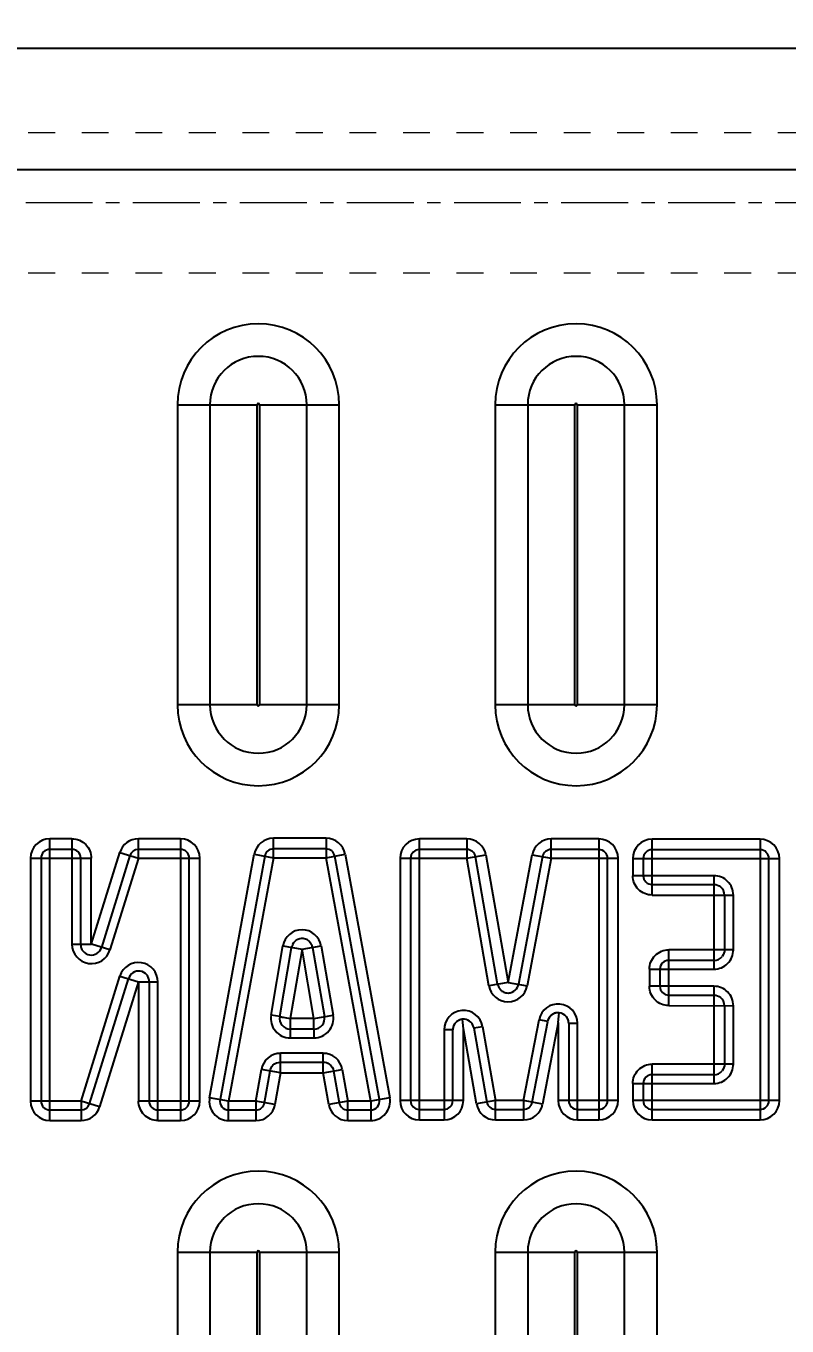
# Model space of a CAD drawing. Header units: millimetres. Extents: x -2895 to -298, y -11750 to -2997.
# Drawn here: x -1849.2 to -1805.8, y -5944.4 to -5870.4 of the extents above; entities that cross this region are included whole.
import ezdxf

# ---------------------------------------------------------------- set-up
doc = ezdxf.new("R2010")
doc.units = ezdxf.units.MM
doc.header["$LTSCALE"] = 16.335
doc.header["$PDMODE"] = 3
doc.header["$PDSIZE"] = 0.3125
doc.linetypes.add('CENTER', pattern=[0.6, 0.375, -0.075, 0.075, -0.075])
doc.linetypes.add('HIDDEN', pattern=[0.2, 0.1, -0.1])
doc.layers.get('0').update_dxf_attribs({"linetype": 'CONTINUOUS'})
doc.layers.get('Defpoints').update_dxf_attribs({"linetype": 'CONTINUOUS'})
doc.layers.add('cool', color=153, linetype='HIDDEN', lineweight=9)
doc.layers.add('DEFAULT_2', color=8, linetype='HIDDEN')
doc.styles.get("Standard").update_dxf_attribs({"font": 'txt', "width": 0.8})
doc.dimstyles.new('ISO-25', dxfattribs={"dimtxt": 8, "dimasz": 6, "dimexe": 0, "dimexo": 0, "dimgap": 0, "dimtad": 1, "dimdsep": 46, "dimtxsty": 'Standard', "dimcen": 0, "dimclrd": 4, "dimclre": 4, "dimclrt": 6, "dimazin": 0, "dimtfac": 1, "dimtofl": 0, "dimtmove": 0, "dimatfit": 3, "dimfxl": 0, "dimarcsym": 0})

# ---------------------------------------------------------------- blocks, each defined once
blk = doc.blocks.new('147')
at = {"layer": 'cool', "ltscale": 0.932966}
for p, q in [((229.566, -3849.566), (-211.774, -3849.566)), ((229.566, -3857.566), (-211.774, -3857.566))]:
    blk.add_line(p, q, dxfattribs=at)
at = {"layer": 'cool', "color": 1, "linetype": 'CENTER', "ltscale": 0.621977}
blk.add_line((243.896, -3853.566), (-226.104, -3853.566), dxfattribs=at)
blk = doc.blocks.new('*D1393')
at = {"color": 4, "lineweight": -2}
blk.add_line((-1962.069, -5933.468), (-2032.806, -5933.468), dxfattribs=at)
at = {"layer": 'Defpoints', "color": 0}
for p in [(-2024.806, -5933.468), (-1962.069, -5933.468), (-1781.669, -5985.468)]:
    blk.add_point(p, dxfattribs=at)
at = {"color": 6, "insert": (-2028.806, -5930.468), "char_height": 6, "attachment_point": 5}
blk.add_mtext('52', dxfattribs=at)
blk = doc.blocks.new('*D1394')
at = {"color": 4, "lineweight": -2}
blk.add_line((-1962.069, -5894.463), (-2031.206, -5894.463), dxfattribs=at)
at = {"layer": 'Defpoints', "color": 0}
for p in [(-2024.806, -5894.463), (-1962.069, -5894.463), (-1781.669, -5985.468)]:
    blk.add_point(p, dxfattribs=at)
at = {"color": 6, "insert": (-2028.006, -5891.463), "char_height": 6, "attachment_point": 5}
blk.add_mtext('91', dxfattribs=at)
blk = doc.blocks.new('*D1395')
at = {"color": 4, "lineweight": -2}
for p, q in [((-2000.806, -5880.468), (-2012.806, -5883.468)), ((-1976.984, -5880.468), (-2000.806, -5880.468)), ((-2012.806, -5883.468), (-2035.206, -5883.468))]:
    blk.add_line(p, q, dxfattribs=at)
at = {"layer": 'Defpoints', "color": 0}
for p in [(-1976.984, -5880.468), (-2024.806, -5883.468), (-1781.669, -5985.468)]:
    blk.add_point(p, dxfattribs=at)
at = {"color": 6, "insert": (-2030.006, -5880.468), "char_height": 6, "attachment_point": 5}
blk.add_mtext('105', dxfattribs=at)
blk = doc.blocks.new('*D1396')
at = {"color": 4, "lineweight": -2}
for p, q in [((-2012.806, -5854.716), (-2036.006, -5854.716)), ((-2000.806, -5858.468), (-2012.806, -5854.716)), ((-1786.069, -5858.468), (-2000.806, -5858.468))]:
    blk.add_line(p, q, dxfattribs=at)
at = {"layer": 'Defpoints', "color": 0}
for p in [(-2024.806, -5854.716), (-1786.069, -5858.468), (-1781.669, -5985.468)]:
    blk.add_point(p, dxfattribs=at)
at = {"color": 6, "insert": (-2030.406, -5851.716), "char_height": 6, "attachment_point": 5}
blk.add_mtext('127', dxfattribs=at)
blk = doc.blocks.new('*D1397')
at = {"color": 4, "lineweight": -2}
blk.add_line((-1990.068, -5825.468), (-2035.206, -5825.468), dxfattribs=at)
at = {"layer": 'Defpoints', "color": 0}
for p in [(-2024.806, -5825.468), (-1990.068, -5825.468), (-1781.669, -5985.468)]:
    blk.add_point(p, dxfattribs=at)
at = {"color": 6, "insert": (-2030.006, -5822.468), "char_height": 6, "attachment_point": 5}
blk.add_mtext('160', dxfattribs=at)
blk = doc.blocks.new('*D1416')
at = {"color": 4, "lineweight": -2}
blk.add_line((-1821.669, -5854.068), (-1821.669, -5783.945), dxfattribs=at)
at = {"layer": 'Defpoints', "color": 0}
for p in [(-1821.669, -5791.145), (-1821.669, -5854.068), (-1781.669, -5985.468)]:
    blk.add_point(p, dxfattribs=at)
at = {"color": 6, "insert": (-1824.669, -5787.545), "char_height": 6, "attachment_point": 5, "rotation": 90}
blk.add_mtext('40', dxfattribs=at)
blk = doc.blocks.new('*D1417')
at = {"color": 4, "lineweight": -2}
blk.add_line((-1861.669, -5854.068), (-1861.669, -5783.945), dxfattribs=at)
at = {"layer": 'Defpoints', "color": 0}
for p in [(-1861.669, -5791.145), (-1861.669, -5854.068), (-1781.669, -5985.468)]:
    blk.add_point(p, dxfattribs=at)
at = {"color": 6, "insert": (-1864.669, -5787.545), "char_height": 6, "attachment_point": 5, "rotation": 90}
blk.add_mtext('80', dxfattribs=at)
blk = doc.blocks.new('*D1418')
at = {"color": 4, "lineweight": -2}
blk.add_line((-1931.669, -5854.163), (-1931.669, -5780.745), dxfattribs=at)
at = {"layer": 'Defpoints', "color": 0}
for p in [(-1931.669, -5791.145), (-1931.669, -5854.163), (-1781.669, -5985.468)]:
    blk.add_point(p, dxfattribs=at)
at = {"color": 6, "insert": (-1934.669, -5785.945), "char_height": 6, "attachment_point": 5, "rotation": 90}
blk.add_mtext('150', dxfattribs=at)
blk = doc.blocks.new('*D1419')
at = {"color": 4, "lineweight": -2}
for p, q in [((-1959.169, -5803.145), (-1959.169, -5779.945)), ((-1957.669, -5815.145), (-1959.169, -5803.145)), ((-1957.669, -5971.068), (-1957.669, -5815.145))]:
    blk.add_line(p, q, dxfattribs=at)
at = {"layer": 'Defpoints', "color": 0}
for p in [(-1959.169, -5791.145), (-1957.669, -5971.068), (-1781.669, -5985.468)]:
    blk.add_point(p, dxfattribs=at)
at = {"color": 6, "insert": (-1962.169, -5785.545), "char_height": 6, "attachment_point": 5, "rotation": 90}
blk.add_mtext('176', dxfattribs=at)
blk = doc.blocks.new('*D1420')
at = {"color": 4, "lineweight": -2}
blk.add_line((-1986.669, -5822.298), (-1986.669, -5779.145), dxfattribs=at)
at = {"layer": 'Defpoints', "color": 0}
for p in [(-1986.669, -5791.145), (-1986.669, -5822.298), (-1781.669, -5985.468)]:
    blk.add_point(p, dxfattribs=at)
at = {"color": 6, "insert": (-1989.669, -5785.145), "char_height": 6, "attachment_point": 5, "rotation": 90}
blk.add_mtext('205', dxfattribs=at)
blk = doc.blocks.new('*D1423')
at = {"color": 4, "lineweight": -2}
blk.add_line((-1897.244, -5864.313), (-2042.893, -5864.313), dxfattribs=at)
at = {"layer": 'Defpoints', "color": 0}
for p in [(-2023.693, -5864.313), (-1897.244, -5864.313), (-1781.669, -5985.468)]:
    blk.add_point(p, dxfattribs=at)
at = {"color": 6, "insert": (-2033.293, -5861.313), "char_height": 6, "attachment_point": 5}
blk.add_mtext('121.16', dxfattribs=at)
blk = doc.blocks.new('*D1424')
at = {"color": 4, "lineweight": -2}
blk.add_line((-1897.244, -5863.702), (-1897.244, -5771.834), dxfattribs=at)
at = {"layer": 'Defpoints', "color": 0}
for p in [(-1897.244, -5792.634), (-1897.244, -5863.702), (-1781.669, -5985.468)]:
    blk.add_point(p, dxfattribs=at)
at = {"color": 6, "insert": (-1900.244, -5782.234), "char_height": 6, "attachment_point": 5, "rotation": 90}
blk.add_mtext('115.58', dxfattribs=at)

msp = doc.modelspace()

# ---------------------------------------------------------------- linework, layer by layer
at = {"color": 7, "linetype": 'Continuous'}
for p, q in [((-1622.639, -5871.671), (-1940.7, -5871.671)), ((-1942.354, -5878.552), (-1620.985, -5878.552)), ((-1840.546, -5891.95), (-1840.546, -5909.035)), ((-1840.546, -5891.95), (-1836.006, -5891.95)), ((-1838.693, -5891.95), (-1838.693, -5909.035)), ((-1836.006, -5909.035), (-1836.006, -5891.95)), ((-1835.873, -5891.95), (-1835.873, -5909.035)), ((-1835.873, -5891.95), (-1831.333, -5891.95)), ((-1833.186, -5909.035), (-1833.186, -5891.95)), ((-1831.333, -5909.035), (-1831.333, -5891.95)), ((-1822.456, -5891.95), (-1822.456, -5909.035)), ((-1822.456, -5891.95), (-1817.916, -5891.95)), ((-1820.603, -5891.95), (-1820.603, -5909.035)), ((-1817.916, -5909.035), (-1817.916, -5891.95)), ((-1817.783, -5891.95), (-1817.783, -5909.035)), ((-1817.783, -5891.95), (-1813.243, -5891.95)), ((-1815.096, -5909.035), (-1815.096, -5891.95)), ((-1813.243, -5909.035), (-1813.243, -5891.95)), ((-1836.006, -5909.035), (-1840.546, -5909.035)), ((-1831.333, -5909.035), (-1835.873, -5909.035)), ((-1817.916, -5909.035), (-1822.456, -5909.035)), ((-1813.243, -5909.035), (-1817.783, -5909.035)), ((-1847.806, -5932.699), (-1847.806, -5916.66)), ((-1846.548, -5916.66), (-1847.806, -5916.66)), ((-1846.548, -5916.66), (-1846.548, -5922.662)), ((-1842.767, -5917.761), (-1842.767, -5916.66)), ((-1840.373, -5916.66), (-1842.767, -5916.66)), ((-1840.373, -5916.66), (-1840.373, -5932.699)), ((-1835.084, -5917.735), (-1835.084, -5916.634)), ((-1832.084, -5916.634), (-1835.084, -5916.634)), ((-1832.084, -5916.634), (-1832.084, -5917.735)), ((-1826.772, -5932.664), (-1826.772, -5916.669)), ((-1824.068, -5916.669), (-1826.772, -5916.669)), ((-1824.068, -5916.669), (-1824.068, -5917.77)), ((-1819.268, -5917.77), (-1819.268, -5916.669)), ((-1816.558, -5916.669), (-1819.268, -5916.669)), ((-1816.558, -5916.669), (-1816.558, -5932.664)), ((-1813.525, -5919.862), (-1813.525, -5916.686)), ((-1807.374, -5916.686), (-1813.525, -5916.686)), ((-1807.374, -5916.686), (-1807.374, -5932.664)), ((-1848.907, -5917.761), (-1848.907, -5931.598)), ((-1848.907, -5917.761), (-1845.447, -5917.761)), ((-1848.306, -5917.761), (-1848.306, -5931.598)), ((-1846.548, -5917.261), (-1847.806, -5917.261)), ((-1846.048, -5922.662), (-1846.048, -5917.761)), ((-1845.446, -5922.675), (-1843.819, -5917.435)), ((-1845.446, -5922.675), (-1845.446, -5917.769)), ((-1843.245, -5917.613), (-1844.864, -5922.841)), ((-1842.767, -5917.761), (-1844.386, -5922.989)), ((-1843.819, -5917.435), (-1842.767, -5917.761)), ((-1840.373, -5917.261), (-1842.767, -5917.261)), ((-1842.767, -5917.761), (-1839.272, -5917.761)), ((-1839.872, -5931.598), (-1839.872, -5917.761)), ((-1839.272, -5931.598), (-1839.272, -5917.761)), ((-1838.711, -5931.399), (-1836.167, -5917.536)), ((-1835.576, -5917.645), (-1838.12, -5931.508)), ((-1835.084, -5917.735), (-1837.628, -5931.598)), ((-1836.167, -5917.536), (-1835.084, -5917.735)), ((-1832.084, -5917.235), (-1835.084, -5917.235)), ((-1835.084, -5917.735), (-1832.084, -5917.735)), ((-1832.084, -5917.735), (-1831.001, -5917.537)), ((-1829.541, -5931.598), (-1832.084, -5917.735)), ((-1829.048, -5931.508), (-1831.592, -5917.645)), ((-1831.001, -5917.537), (-1828.458, -5931.399)), ((-1827.873, -5917.77), (-1827.873, -5931.563)), ((-1827.873, -5917.77), (-1824.068, -5917.77)), ((-1827.272, -5917.77), (-1827.272, -5931.563)), ((-1824.068, -5917.269), (-1826.772, -5917.269)), ((-1824.068, -5917.77), (-1822.984, -5917.581)), ((-1822.808, -5925.022), (-1824.068, -5917.77)), ((-1822.314, -5924.936), (-1823.575, -5917.684)), ((-1822.984, -5917.581), (-1821.719, -5924.839)), ((-1821.719, -5924.839), (-1820.35, -5917.567)), ((-1819.76, -5917.677), (-1821.124, -5924.944)), ((-1819.268, -5917.77), (-1820.632, -5925.036)), ((-1820.35, -5917.567), (-1819.268, -5917.77)), ((-1816.558, -5917.269), (-1819.268, -5917.269)), ((-1819.268, -5917.77), (-1815.457, -5917.77)), ((-1816.058, -5931.563), (-1816.058, -5917.77)), ((-1815.457, -5931.563), (-1815.457, -5917.77)), ((-1814.626, -5917.787), (-1814.626, -5918.761)), ((-1814.626, -5917.787), (-1806.273, -5917.787)), ((-1814.025, -5917.787), (-1814.025, -5918.761)), ((-1807.374, -5917.287), (-1813.525, -5917.287)), ((-1806.874, -5931.563), (-1806.874, -5917.787)), ((-1806.273, -5931.563), (-1806.273, -5917.787)), ((-1810.002, -5918.761), (-1814.626, -5918.761)), ((-1813.525, -5919.262), (-1810.002, -5919.262)), ((-1810.002, -5918.761), (-1810.002, -5924.081)), ((-1813.519, -5919.864), (-1808.897, -5919.867)), ((-1809.397, -5919.867), (-1809.397, -5922.976)), ((-1808.897, -5922.976), (-1808.897, -5919.867)), ((-1846.548, -5922.662), (-1845.444, -5922.662)), ((-1844.386, -5922.989), (-1845.442, -5922.662)), ((-1835.215, -5926.699), (-1834.539, -5922.757)), ((-1834.722, -5926.784), (-1834.045, -5922.842)), ((-1834.539, -5922.757), (-1833.451, -5922.944)), ((-1833.449, -5922.937), (-1834.128, -5926.888)), ((-1832.77, -5926.888), (-1833.449, -5922.937)), ((-1833.448, -5922.944), (-1832.36, -5922.757)), ((-1832.854, -5922.842), (-1832.176, -5926.784)), ((-1832.36, -5922.757), (-1831.683, -5926.699)), ((-1812.575, -5926.157), (-1812.575, -5922.981)), ((-1808.897, -5922.976), (-1812.569, -5922.979)), ((-1810.002, -5923.581), (-1812.575, -5923.581)), ((-1846.026, -5931.598), (-1843.817, -5924.478)), ((-1843.817, -5924.478), (-1842.762, -5924.805)), ((-1813.676, -5924.081), (-1813.676, -5925.056)), ((-1813.676, -5924.081), (-1810.002, -5924.081)), ((-1813.075, -5924.081), (-1813.075, -5925.056)), ((-1845.548, -5931.746), (-1843.339, -5924.626)), ((-1842.758, -5924.793), (-1844.975, -5931.924)), ((-1842.759, -5924.806), (-1841.655, -5924.806)), ((-1842.758, -5924.793), (-1842.758, -5931.59)), ((-1842.156, -5924.806), (-1842.156, -5931.598)), ((-1841.655, -5932.699), (-1841.655, -5924.806)), ((-1821.72, -5924.833), (-1822.808, -5925.022)), ((-1821.717, -5924.833), (-1820.632, -5925.036)), ((-1810.002, -5925.056), (-1813.676, -5925.056)), ((-1810.002, -5925.056), (-1810.002, -5930.589)), ((-1812.575, -5925.556), (-1810.002, -5925.556)), ((-1834.722, -5926.784), (-1835.215, -5926.699)), ((-1832.77, -5926.886), (-1831.683, -5926.699)), ((-1818.868, -5927.117), (-1818.833, -5926.748)), ((-1818.833, -5926.748), (-1818.816, -5926.565)), ((-1812.569, -5926.158), (-1808.897, -5926.161)), ((-1809.397, -5926.161), (-1809.397, -5929.484)), ((-1808.897, -5929.484), (-1808.897, -5926.161)), ((-1832.77, -5926.888), (-1834.128, -5926.888)), ((-1834.126, -5926.888), (-1834.126, -5927.991)), ((-1832.772, -5927.491), (-1834.126, -5927.491)), ((-1832.772, -5927.491), (-1832.772, -5927.991)), ((-1824.297, -5927.115), (-1824.312, -5926.933)), ((-1824.265, -5927.481), (-1824.297, -5927.115)), ((-1824.265, -5931.563), (-1824.265, -5927.481)), ((-1823.52, -5931.753), (-1824.265, -5927.481)), ((-1823.664, -5927.43), (-1823.171, -5927.344)), ((-1823.664, -5927.43), (-1822.929, -5931.649)), ((-1823.171, -5927.344), (-1822.436, -5931.563)), ((-1820.837, -5931.563), (-1819.959, -5926.958)), ((-1820.346, -5931.657), (-1819.467, -5927.052)), ((-1819.467, -5927.052), (-1819.959, -5926.958)), ((-1818.868, -5927.117), (-1819.756, -5931.77)), ((-1818.868, -5927.117), (-1818.868, -5931.563)), ((-1818.268, -5927.165), (-1818.268, -5931.563)), ((-1818.268, -5927.165), (-1817.767, -5927.165)), ((-1817.767, -5932.664), (-1817.767, -5927.165)), ((-1834.126, -5927.991), (-1832.773, -5927.991)), ((-1825.366, -5927.534), (-1825.366, -5932.664)), ((-1824.865, -5927.534), (-1825.366, -5927.534)), ((-1824.865, -5931.563), (-1824.865, -5927.534)), ((-1834.676, -5929.976), (-1834.676, -5928.873)), ((-1832.247, -5928.873), (-1834.676, -5928.873)), ((-1832.247, -5929.976), (-1832.247, -5928.873)), ((-1834.676, -5929.373), (-1832.247, -5929.373)), ((-1813.525, -5932.664), (-1813.525, -5929.488)), ((-1808.897, -5929.484), (-1813.519, -5929.487)), ((-1836.075, -5931.598), (-1835.765, -5929.792)), ((-1834.678, -5929.978), (-1835.765, -5929.792)), ((-1835.582, -5931.683), (-1835.272, -5929.876)), ((-1834.678, -5929.976), (-1834.99, -5931.784)), ((-1834.678, -5929.976), (-1832.245, -5929.976)), ((-1832.245, -5929.978), (-1831.158, -5929.792)), ((-1831.933, -5931.784), (-1832.245, -5929.976)), ((-1831.651, -5929.876), (-1831.341, -5931.683)), ((-1831.158, -5929.792), (-1830.848, -5931.598)), ((-1810.002, -5930.089), (-1813.525, -5930.089)), ((-1814.626, -5930.589), (-1814.626, -5931.563)), ((-1814.626, -5930.589), (-1810.002, -5930.589)), ((-1814.025, -5930.589), (-1814.025, -5931.563)), ((-1846.026, -5931.598), (-1848.907, -5931.598)), ((-1846.026, -5931.598), (-1846.026, -5932.699)), ((-1844.975, -5931.924), (-1846.026, -5931.598)), ((-1839.272, -5931.598), (-1842.756, -5931.598)), ((-1837.628, -5931.598), (-1838.711, -5931.399)), ((-1837.628, -5932.699), (-1837.628, -5931.598)), ((-1836.075, -5931.598), (-1837.628, -5931.598)), ((-1836.075, -5931.598), (-1836.075, -5932.699)), ((-1834.99, -5931.784), (-1836.075, -5931.598)), ((-1830.848, -5931.598), (-1831.933, -5931.784)), ((-1830.848, -5932.699), (-1830.848, -5931.598)), ((-1829.541, -5931.598), (-1830.848, -5931.598)), ((-1828.458, -5931.399), (-1829.541, -5931.598)), ((-1829.541, -5931.598), (-1829.541, -5932.699)), ((-1824.265, -5931.563), (-1827.873, -5931.563)), ((-1822.436, -5931.563), (-1823.52, -5931.753)), ((-1822.436, -5932.664), (-1822.436, -5931.563)), ((-1820.837, -5931.563), (-1822.436, -5931.563)), ((-1820.837, -5931.563), (-1820.837, -5932.664)), ((-1819.756, -5931.77), (-1820.837, -5931.563)), ((-1815.457, -5931.563), (-1818.868, -5931.563)), ((-1806.273, -5931.563), (-1814.626, -5931.563)), ((-1847.806, -5932.098), (-1846.026, -5932.098)), ((-1847.806, -5932.699), (-1846.026, -5932.699)), ((-1841.655, -5932.098), (-1840.373, -5932.098)), ((-1841.655, -5932.699), (-1840.373, -5932.699)), ((-1837.628, -5932.098), (-1836.075, -5932.098)), ((-1837.628, -5932.699), (-1836.075, -5932.699)), ((-1830.848, -5932.098), (-1829.541, -5932.098)), ((-1830.848, -5932.699), (-1829.541, -5932.699)), ((-1826.772, -5932.064), (-1825.366, -5932.064)), ((-1826.772, -5932.664), (-1825.366, -5932.664)), ((-1822.436, -5932.064), (-1820.837, -5932.064)), ((-1822.436, -5932.664), (-1820.837, -5932.664)), ((-1817.767, -5932.064), (-1816.558, -5932.064)), ((-1817.767, -5932.664), (-1816.558, -5932.664)), ((-1813.525, -5932.064), (-1807.374, -5932.064)), ((-1813.525, -5932.664), (-1807.374, -5932.664)), ((-1840.546, -5940.19), (-1840.546, -6037.675)), ((-1840.546, -5940.19), (-1836.006, -5940.19)), ((-1838.693, -5940.19), (-1838.693, -6037.675)), ((-1836.006, -6037.675), (-1836.006, -5940.19)), ((-1835.873, -5940.19), (-1835.873, -6037.675)), ((-1835.873, -5940.19), (-1831.333, -5940.19)), ((-1833.186, -6037.675), (-1833.186, -5940.19)), ((-1831.333, -6037.675), (-1831.333, -5940.19)), ((-1822.456, -5940.19), (-1822.456, -6037.675)), ((-1822.456, -5940.19), (-1817.916, -5940.19)), ((-1820.603, -5940.19), (-1820.603, -6037.675)), ((-1817.916, -6037.675), (-1817.916, -5940.19)), ((-1817.783, -5940.19), (-1817.783, -6037.675)), ((-1817.783, -5940.19), (-1813.243, -5940.19)), ((-1815.096, -6037.675), (-1815.096, -5940.19)), ((-1813.243, -6037.675), (-1813.243, -5940.19))]:
    msp.add_line(p, q, dxfattribs=at)
for centre, radius, start, end in [((-1835.939, -5891.95), 4.606, 0, 180), ((-1817.849, -5891.95), 4.606, 0, 180), ((-1835.939, -5891.95), 2.753, 0.00013, 179.99987), ((-1817.849, -5891.95), 2.753, 0.00013, 179.99987), ((-1835.939, -5891.95), 0.0669, 0, 180), ((-1817.849, -5891.95), 0.0669, 0, 180), ((-1835.939, -5909.035), 4.606, 180, 360), ((-1835.939, -5909.035), 2.753, 180.00013, 359.99987), ((-1835.939, -5909.035), 0.0669, 180, 0), ((-1817.849, -5909.035), 4.606, 180, 360), ((-1817.849, -5909.035), 2.753, 180.00013, 359.99987), ((-1817.849, -5909.035), 0.0669, 180, 0), ((-1847.806, -5917.761), 1.101, 90, 180), ((-1842.767, -5917.761), 1.101, 90, 162.78945), ((-1840.373, -5917.761), 1.101, 0, 90), ((-1835.084, -5917.735), 1.101, 90, 169.60054), ((-1832.084, -5917.735), 1.101, 10.39604, 90), ((-1826.772, -5917.77), 1.101, 90, 180), ((-1824.068, -5917.77), 1.101, 9.85941, 90), ((-1819.268, -5917.77), 1.101, 90, 169.36901), ((-1816.558, -5917.77), 1.101, 0, 90), ((-1813.525, -5917.787), 1.101, 90, 180), ((-1807.374, -5917.787), 1.101, 0, 90), ((-1847.806, -5917.761), 0.5, 90, 180), ((-1846.548, -5917.761), 0.5, 0, 90), ((-1842.767, -5917.761), 0.5, 90, 162.78945), ((-1840.373, -5917.761), 0.5, 0, 90), ((-1835.084, -5917.735), 0.5, 90, 169.60054), ((-1832.084, -5917.735), 0.5, 10.39604, 90), ((-1826.772, -5917.77), 0.5, 90, 180), ((-1824.068, -5917.77), 0.5, 9.85941, 90), ((-1819.268, -5917.77), 0.5, 90, 169.36901), ((-1816.558, -5917.77), 0.5, 0, 90), ((-1813.525, -5917.787), 0.5, 90, 180), ((-1807.374, -5917.787), 0.5, 0, 90), ((-1813.525, -5918.761), 0.5, 180, 270.00023), ((-1810.002, -5919.867), 1.105, 359.99612, 90.00411), ((-1810.002, -5919.867), 0.605, 0.00178, 50.75698), ((-1833.449, -5922.944), 1.105, 9.73437, 170.26598), ((-1833.445, -5922.94), 0.602, 78.12748, 90.05181), ((-1845.442, -5922.662), 1.105, 179.993, 342.7958), ((-1833.345, -5922.966), 0.703, 162.8698, 169.90809), ((-1810.002, -5922.976), 1.105, 269.9927, 0.00628), ((-1842.761, -5924.806), 1.105, 359.99307, 162.76454), ((-1812.575, -5924.081), 0.5, 90, 180), ((-1810.002, -5922.976), 0.605, 270.00338, 320.71443), ((-1821.719, -5924.832), 1.105, 189.85362, 349.37501), ((-1821.816, -5924.811), 0.697, 342.60302, 349.10492), ((-1812.575, -5925.056), 0.5, 180, 270), ((-1810.002, -5926.161), 1.105, 359.99411, 90.00731), ((-1821.723, -5924.836), 0.604, 257.98797, 270.04272), ((-1810.002, -5926.161), 0.605, 0.00338, 50.71443), ((-1834.126, -5926.886), 1.105, 170.24938, 270.00732), ((-1834.126, -5926.886), 0.605, 170.24939, 270.0081), ((-1832.772, -5926.886), 1.105, 269.99061, 9.74855), ((-1832.772, -5926.886), 0.605, 269.99062, 9.74933), ((-1824.26, -5927.534), 1.105, 9.88256, 180.00893), ((-1818.873, -5927.165), 1.105, 359.99171, 169.20729), ((-1818.872, -5927.165), 0.602, 38.55489, 84.55772), ((-1823.556, -5927.615), 1.312, 173.49388, 176.47684), ((-1824.26, -5927.534), 0.603, 147.30435, 173.52259), ((-1824.26, -5927.533), 0.602, 16.33648, 94.9035), ((-1824.948, -5927.736), 1.32, 13.42133, 16.37236), ((-1818.196, -5927.376), 1.312, 162.69209, 165.6759), ((-1818.873, -5927.165), 0.603, 6.44587, 32.54795), ((-1819.585, -5927.247), 1.32, 3.52982, 6.4812), ((-1834.676, -5929.979), 1.105, 89.99512, 170.27322), ((-1832.247, -5929.979), 1.105, 9.72678, 90.00488), ((-1810.002, -5929.484), 1.105, 269.9927, 0.00589), ((-1813.525, -5930.589), 0.5, 90, 180), ((-1810.002, -5929.484), 0.605, 270.00338, 320.71443), ((-1847.806, -5931.598), 1.101, 180, 270), ((-1847.806, -5931.598), 0.5, 180, 270), ((-1846.026, -5931.598), 0.5, 270, 342.75827), ((-1846.026, -5931.598), 1.101, 270, 342.75827), ((-1841.655, -5931.598), 0.5, 180, 270), ((-1840.373, -5931.598), 1.101, 270, 0), ((-1840.373, -5931.598), 0.5, 270, 0), ((-1837.628, -5931.598), 1.101, 169.60054, 270), ((-1837.628, -5931.598), 0.5, 169.60054, 270), ((-1836.075, -5931.598), 0.5, 270, 350.26834), ((-1836.075, -5931.598), 1.101, 270, 350.26834), ((-1830.848, -5931.598), 1.101, 189.73166, 270), ((-1830.848, -5931.598), 0.5, 189.73166, 270), ((-1829.541, -5931.598), 1.101, 270, 10.39604), ((-1829.541, -5931.598), 0.5, 270, 10.39604), ((-1826.772, -5931.563), 1.101, 180, 270), ((-1826.772, -5931.563), 0.5, 180, 270), ((-1825.366, -5931.563), 1.101, 270, 0), ((-1825.366, -5931.563), 0.5, 270, 0), ((-1822.436, -5931.563), 1.101, 189.89099, 270), ((-1822.436, -5931.563), 0.5, 189.89099, 270), ((-1820.837, -5931.563), 0.5, 270, 349.19847), ((-1820.837, -5931.563), 1.101, 270, 349.19847), ((-1817.767, -5931.563), 1.101, 180, 270), ((-1817.767, -5931.563), 0.5, 180, 270), ((-1816.558, -5931.563), 1.101, 270, 360), ((-1816.558, -5931.563), 0.5, 270, 0), ((-1813.525, -5931.563), 1.101, 180, 270), ((-1813.525, -5931.563), 0.5, 180, 270), ((-1807.374, -5931.563), 1.101, 270, 0), ((-1807.374, -5931.563), 0.5, 270, 0), ((-1835.939, -5940.19), 4.606, 0, 180), ((-1817.849, -5940.19), 4.606, 0, 180), ((-1835.939, -5940.19), 2.753, 0.00013, 179.99987), ((-1817.849, -5940.19), 2.753, 0.00013, 179.99987), ((-1835.939, -5940.19), 0.0669, 0, 180), ((-1817.849, -5940.19), 0.0669, 0, 180)]:
    msp.add_arc(centre, radius, start, end, dxfattribs=at)
for points, knots in [([(-1846.548, -5916.66), (-1846.404, -5916.66), (-1846.113, -5916.718), (-1845.746, -5916.965), (-1845.502, -5917.334), (-1845.446, -5917.625), (-1845.446, -5917.769)], [0, 0, 0, 0, 0.25001, 0.499969, 0.749939, 1, 1, 1, 1]), ([(-1813.519, -5919.864), (-1813.663, -5919.864), (-1813.953, -5919.807), (-1814.321, -5919.562), (-1814.568, -5919.196), (-1814.626, -5918.905), (-1814.626, -5918.761)], [0, 0, 0, 0, 0.250052, 0.500024, 0.749987, 1, 1, 1, 1]), ([(-1846.054, -5922.662), (-1846.054, -5922.734), (-1846.035, -5922.88), (-1845.892, -5923.134), (-1845.685, -5923.252), (-1845.545, -5923.273)], [0, 0, 0, 0, 0.251883, 0.503642, 1, 1, 1, 1]), ([(-1845.545, -5923.273), (-1845.403, -5923.295), (-1845.092, -5923.233), (-1844.917, -5922.974), (-1844.874, -5922.838)], [0, 0, 0, 0, 0.50198, 1, 1, 1, 1]), ([(-1833.05, -5922.493), (-1833.055, -5922.489), (-1833.07, -5922.474), (-1833.085, -5922.46), (-1833.096, -5922.449)], [0, 0, 0, 0, 0.302209, 1, 1, 1, 1]), ([(-1832.853, -5922.838), (-1832.867, -5922.773), (-1832.912, -5922.644), (-1833, -5922.538), (-1833.05, -5922.493)], [0, 0, 0, 0, 0.496381, 1, 1, 1, 1]), ([(-1813.676, -5924.081), (-1813.676, -5923.938), (-1813.618, -5923.647), (-1813.371, -5923.28), (-1813.003, -5923.036), (-1812.712, -5922.979), (-1812.569, -5922.979)], [0, 0, 0, 0, 0.250013, 0.499976, 0.749948, 1, 1, 1, 1]), ([(-1842.658, -5924.194), (-1842.8, -5924.173), (-1843.111, -5924.235), (-1843.286, -5924.494), (-1843.329, -5924.629)], [0, 0, 0, 0, 0.501973, 1, 1, 1, 1]), ([(-1842.15, -5924.806), (-1842.149, -5924.734), (-1842.169, -5924.588), (-1842.312, -5924.334), (-1842.518, -5924.216), (-1842.658, -5924.194)], [0, 0, 0, 0, 0.251882, 0.503641, 1, 1, 1, 1]), ([(-1812.569, -5926.158), (-1812.712, -5926.158), (-1813.003, -5926.101), (-1813.371, -5925.857), (-1813.618, -5925.49), (-1813.676, -5925.199), (-1813.676, -5925.056)], [0, 0, 0, 0, 0.250052, 0.500024, 0.749987, 1, 1, 1, 1]), ([(-1834.722, -5926.784), (-1834.659, -5926.797), (-1834.46, -5926.827), (-1834.262, -5926.864), (-1834.128, -5926.888)], [0, 0, 0, 0, 0.323054, 1, 1, 1, 1]), ([(-1818.816, -5926.565), (-1818.935, -5926.554), (-1819.168, -5926.602), (-1819.334, -5926.764), (-1819.387, -5926.85)], [0, 0, 0, 0, 0.541529, 1, 1, 1, 1]), ([(-1832.772, -5927.491), (-1832.77, -5927.426), (-1832.774, -5927.225), (-1832.771, -5927.024), (-1832.77, -5926.888)], [0, 0, 0, 0, 0.323028, 1, 1, 1, 1]), ([(-1824.312, -5926.933), (-1824.432, -5926.944), (-1824.652, -5927.033), (-1824.786, -5927.222), (-1824.823, -5927.316)], [0, 0, 0, 0, 0.5416, 1, 1, 1, 1]), ([(-1814.626, -5930.589), (-1814.626, -5930.446), (-1814.568, -5930.155), (-1814.321, -5929.788), (-1813.953, -5929.544), (-1813.663, -5929.487), (-1813.519, -5929.487)], [0, 0, 0, 0, 0.250013, 0.499976, 0.749948, 1, 1, 1, 1]), ([(-1841.655, -5932.699), (-1841.799, -5932.699), (-1842.09, -5932.641), (-1842.457, -5932.394), (-1842.701, -5932.025), (-1842.758, -5931.734), (-1842.758, -5931.59)], [0, 0, 0, 0, 0.25001, 0.499969, 0.749939, 1, 1, 1, 1])]:
    msp.add_open_spline(points, degree=3, knots=knots, dxfattribs=at)
for points in [[(-1810.002, -5919.262), (-1809.867, -5919.262), (-1809.724, -5919.313), (-1809.619, -5919.398)], [(-1833.445, -5922.337), (-1833.527, -5922.337), (-1833.61, -5922.355), (-1833.685, -5922.388)], [(-1833.096, -5922.449), (-1833.162, -5922.401), (-1833.241, -5922.367), (-1833.321, -5922.35)], [(-1833.986, -5922.678), (-1833.998, -5922.704), (-1834.009, -5922.731), (-1834.017, -5922.759)], [(-1833.685, -5922.388), (-1833.813, -5922.443), (-1833.926, -5922.552), (-1833.986, -5922.678)], [(-1809.397, -5922.976), (-1809.397, -5923.112), (-1809.448, -5923.254), (-1809.534, -5923.359)], [(-1822.316, -5924.933), (-1822.303, -5924.998), (-1822.28, -5925.063), (-1822.248, -5925.121)], [(-1822.248, -5925.121), (-1822.217, -5925.177), (-1822.176, -5925.229), (-1822.131, -5925.274)], [(-1822.131, -5925.274), (-1822.111, -5925.293), (-1822.09, -5925.312), (-1822.068, -5925.329)], [(-1821.485, -5925.39), (-1821.359, -5925.336), (-1821.246, -5925.229), (-1821.185, -5925.105)], [(-1821.185, -5925.105), (-1821.172, -5925.078), (-1821.16, -5925.049), (-1821.151, -5925.019)], [(-1822.068, -5925.329), (-1822.003, -5925.376), (-1821.927, -5925.409), (-1821.849, -5925.426)], [(-1821.723, -5925.439), (-1821.642, -5925.439), (-1821.559, -5925.422), (-1821.485, -5925.39)], [(-1810.002, -5925.556), (-1809.866, -5925.556), (-1809.724, -5925.607), (-1809.619, -5925.693)], [(-1818.274, -5927.098), (-1818.286, -5926.987), (-1818.332, -5926.876), (-1818.401, -5926.789)], [(-1824.823, -5927.316), (-1824.842, -5927.364), (-1824.854, -5927.415), (-1824.859, -5927.466)], [(-1819.387, -5926.85), (-1819.413, -5926.892), (-1819.434, -5926.939), (-1819.448, -5926.986)], [(-1835.272, -5929.876), (-1835.252, -5929.757), (-1835.191, -5929.639), (-1835.106, -5929.553)], [(-1835.106, -5929.553), (-1834.996, -5929.443), (-1834.831, -5929.373), (-1834.676, -5929.373)], [(-1832.247, -5929.373), (-1832.126, -5929.373), (-1832, -5929.413), (-1831.9, -5929.483)], [(-1831.9, -5929.483), (-1831.773, -5929.572), (-1831.677, -5929.723), (-1831.651, -5929.876)], [(-1809.397, -5929.484), (-1809.397, -5929.619), (-1809.448, -5929.762), (-1809.534, -5929.867)]]:
    msp.add_open_spline(points, degree=3, dxfattribs=at)
at = {"layer": 'DEFAULT_2', "color": 8, "linetype": 'HIDDEN'}
for centre, start, end in [((-1833.449, -5922.944), 9.73974, 48.54934), ((-1818.873, -5927.165), 84.55772, 162.72017), ((-1818.873, -5927.165), 32.54795, 38.55489), ((-1824.26, -5927.534), 94.9035, 147.30435)]:
    msp.add_arc(centre, 0.603, start, end, dxfattribs=at)

# ---------------------------------------------------------------- block references
msp.add_blockref('147', (-1790.565, -2026.902))

# ---------------------------------------------------------------- dimensions: what is measured, and where the dimension line sits
for feature_location, offset, dtype, origin, picture, middle in [((-1897.244474245, -5863.70150469), (0, 71.067635251), 1, (-1781.669474245, -5985.467626623), '*D1424', (-1900.244474245, -5782.233869439)), ((-1986.669, -5822.298), (0, 31.153), 1, (-1781.669, -5985.468), '*D1420', (-1989.669, -5785.145)), ((-1957.669, -5971.068), (-1.5, 179.922), 1, (-1781.669, -5985.468), '*D1419', (-1962.169, -5785.545)), ((-1931.669, -5854.163), (0, 63.018), 1, (-1781.669, -5985.468), '*D1418', (-1934.669, -5785.945)), ((-1861.669, -5854.068), (0, 62.922), 1, (-1781.669, -5985.468), '*D1417', (-1864.669, -5787.545)), ((-1821.669, -5854.068), (0, 62.922), 1, (-1781.669, -5985.468), '*D1416', (-1824.669, -5787.545)), ((-1990.068, -5825.468), (-34.738, 0), 0, (-1781.669, -5985.468), '*D1397', (-2030.006, -5822.468)), ((-1786.069, -5858.468), (-238.737, 3.751), 0, (-1781.669, -5985.468), '*D1396', (-2030.406, -5851.716)), ((-1897.244474245, -5864.312626623), (-126.448238822, 0), 0, (-1781.669474245, -5985.467626623), '*D1423', (-2033.292713066, -5861.312626623)), ((-1976.984, -5880.468), (-47.822, -3), 0, (-1781.669, -5985.468), '*D1395', (-2030.006, -5880.468)), ((-1962.0695, -5894.4629), (-62.7368, 0), 0, (-1781.6695, -5985.4676), '*D1394', (-2028.0063, -5891.4629)), ((-1962.069, -5933.468), (-62.737, 0), 0, (-1781.669, -5985.468), '*D1393', (-2028.806, -5930.468))]:
    dim = msp.add_ordinate_dim(feature_location=feature_location, offset=offset, dtype=dtype, origin=origin, dimstyle='ISO-25', override={"dimtxt": 6, "dimfxl": 1.25})
    dim.commit()
    dim.dimension.update_dxf_attribs({"geometry": picture, "text_midpoint": middle})

doc.saveas('drawing.dxf')
